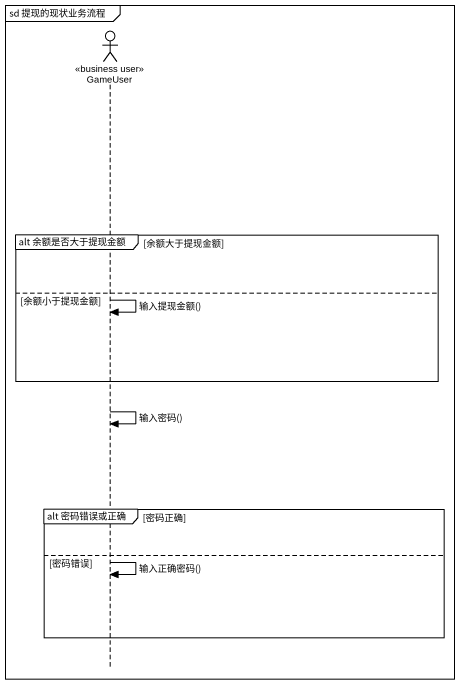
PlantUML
@startuml
mainframe sd 提现的现状业务流程
hide footbox
actor GameUser <<business user>>

group alt 余额是否大于提现金额 [余额大于提现金额]
else 余额小于提现金额
  GameUser -> GameUser : 输入提现金额()
end
GameUser -> GameUser : 输入密码()
group alt 密码错误或正确 [密码正确]
else 密码错误
  GameUser -> GameUser : 输入正确密码()
end
@enduml
